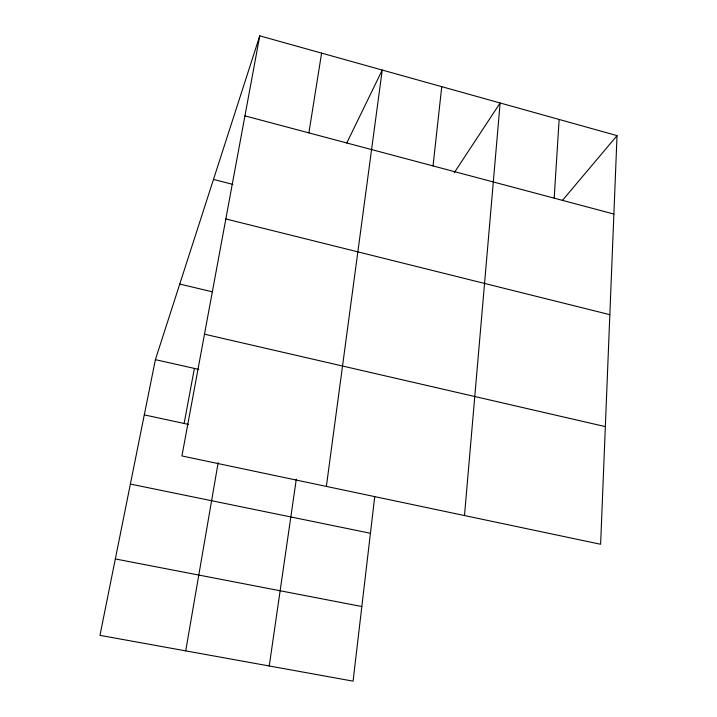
<?xml version="1.0" encoding="UTF-8"?>
<svg xmlns="http://www.w3.org/2000/svg" width="717" height="717" viewBox="0 0 717 717"><rect width="100%" height="100%" fill="white"/><g stroke="black" fill="none" stroke-linecap="round" stroke-linejoin="round"><path stroke-width="1.08" d="M617.032 135.621L600.622 544.266L181.93 455.949L259.76 35.85L617.032 135.621L562.397 200.446M554.187 198.161L559.143 119.452M464.491 515.55L500.134 102.97L454.246 172.725M433.041 165.923L441.753 86.667M374.713 496.809L353.078 681.15L99.968 635.361L155.392 359.647L259.76 35.85M326.369 486.413L382.251 70.051L346.768 143.006M269.242 665.985L296.3 479.144M308.893 132.887L321.601 53.121M185.712 650.875L218.165 462.653M184.117 423.478L194.388 368.421M115.329 558.946L361.834 606.528M130.386 484.074L370.429 533.269M144.296 414.874L188.49 424.419M155.392 359.647L198.672 369.38M204.488 334.185L605.345 426.615M179.752 284.075L212.25 291.792M225.837 218.954L609.844 314.673M213.487 179.438L232.917 184.394M244.936 115.867L613.886 214.051"/></g></svg>
